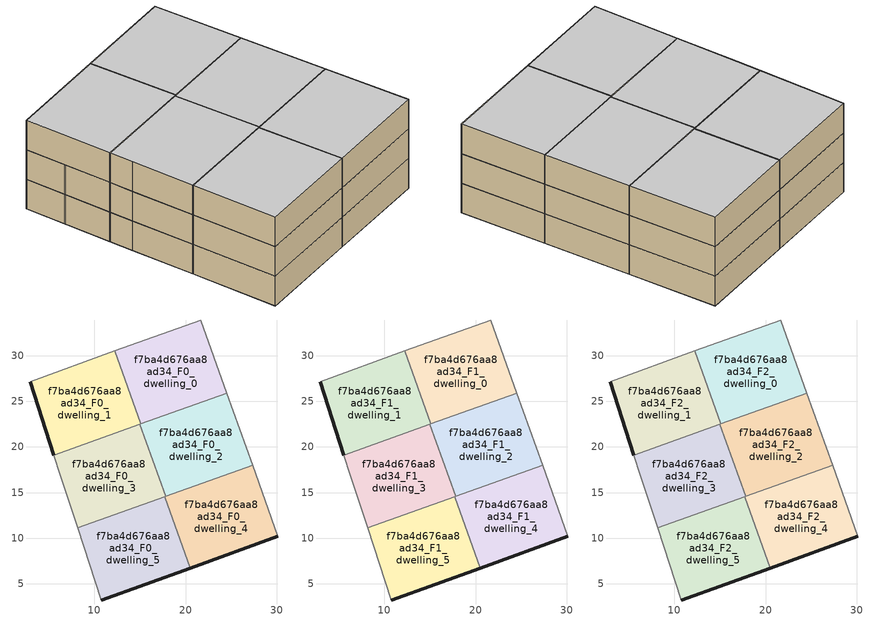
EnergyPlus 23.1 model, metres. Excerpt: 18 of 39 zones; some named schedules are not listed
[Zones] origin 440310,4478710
f7ba4d676aa8ad34_F0_dwelling_0
 floor ground (EU_floor_Construction): 24.51,25.89 21.64,33.91 12.25,30.52 15.11,22.53 z0
 wall adiabatic (EU_wall_Construction): 12.25,30.52 21.64,33.91 24.51,25.89 z0:3
 wall to f7ba4d676aa8ad34_F0_dwelling_1 (EU_wall_Construction): 15.11,22.53 12.25,30.52 z0:3
 wall to f7ba4d676aa8ad34_F0_dwelling_2 (EU_wall_Construction): 24.51,25.89 15.11,22.53 z0:3
f7ba4d676aa8ad34_F0_dwelling_1
 floor ground (EU_floor_Construction): 15.11,22.53 12.25,30.52 2.95,27.16 5.56,19.11 z0
 wall outside (EU_wall_Construction): 5.56,19.11 2.95,27.16 z0:3
 wall adiabatic (EU_wall_Construction): 2.95,27.16 12.25,30.52 z0:3
 wall to f7ba4d676aa8ad34_F0_dwelling_3 (EU_wall_Construction): 14.98,22.48 5.56,19.11 z0:3
 wall to f7ba4d676aa8ad34_F0_dwelling_2 (EU_wall_Construction): 15.11,22.52 14.98,22.48 z0:3
f7ba4d676aa8ad34_F0_dwelling_2
 floor ground (EU_floor_Construction): 27.34,17.99 24.51,25.89 14.98,22.48 17.8,14.58 z0
 wall adiabatic (EU_wall_Construction): 24.51,25.89 27.34,17.99 z0:3
 wall to f7ba4d676aa8ad34_F0_dwelling_3 (EU_wall_Construction): 17.8,14.58 14.98,22.48 z0:3
 wall to f7ba4d676aa8ad34_F0_dwelling_4 (EU_wall_Construction): 27.34,17.99 17.8,14.58 z0:3
f7ba4d676aa8ad34_F0_dwelling_3
 floor ground (EU_floor_Construction): 17.8,14.58 14.98,22.48 5.56,19.11 6.28,16.88 8.17,11.13 z0
 wall adiabatic (EU_wall_Construction): 8.17,11.13 6.28,16.88 5.56,19.11 z0:3
 wall to f7ba4d676aa8ad34_F0_dwelling_5 (EU_wall_Construction): 17.69,14.54 8.17,11.13 z0:3
 wall to f7ba4d676aa8ad34_F0_dwelling_4 (EU_wall_Construction): 17.8,14.58 17.69,14.54 z0:3
f7ba4d676aa8ad34_F0_dwelling_4
 floor ground (EU_floor_Construction): 30.13,10.19 27.34,17.99 17.69,14.54 20.49,6.72 z0
 wall outside (EU_wall_Construction): 30.13,10.19 20.49,6.72 z0:3
 wall adiabatic (EU_wall_Construction): 27.34,17.99 30.13,10.19 z0:3
 wall to f7ba4d676aa8ad34_F0_dwelling_5 (EU_wall_Construction): 20.49,6.72 17.69,14.54 z0:3
f7ba4d676aa8ad34_F0_dwelling_5
 floor ground (EU_floor_Construction): 20.49,6.72 17.69,14.54 8.17,11.13 10.77,3.23 z0
 wall outside (EU_wall_Construction): 20.49,6.72 10.77,3.23 z0:3
 wall adiabatic (EU_wall_Construction): 10.77,3.23 8.17,11.13 z0:3
f7ba4d676aa8ad34_F1_dwelling_0
 floor to f7ba4d676aa8ad34_F0_dwelling_0 (EU_floor_Construction): 24.51,25.89 21.64,33.91 12.25,30.52 15.11,22.53 z3
 wall adiabatic (EU_wall_Construction): 12.25,30.52 21.64,33.91 24.51,25.89 z3:6
 wall to f7ba4d676aa8ad34_F1_dwelling_1 (EU_wall_Construction): 15.11,22.53 12.25,30.52 z3:6
 wall to f7ba4d676aa8ad34_F1_dwelling_2 (EU_wall_Construction): 24.51,25.89 15.11,22.53 z3:6
f7ba4d676aa8ad34_F1_dwelling_1
 floor to f7ba4d676aa8ad34_F0_dwelling_1 (EU_floor_Construction): 15.11,22.53 12.25,30.52 2.95,27.16 5.56,19.11 z3
 wall outside (EU_wall_Construction): 5.56,19.11 2.95,27.16 z3:6
 wall adiabatic (EU_wall_Construction): 2.95,27.16 12.25,30.52 z3:6
 wall to f7ba4d676aa8ad34_F1_dwelling_3 (EU_wall_Construction): 14.98,22.48 5.56,19.11 z3:6
 wall to f7ba4d676aa8ad34_F1_dwelling_2 (EU_wall_Construction): 15.11,22.52 14.98,22.48 z3:6
f7ba4d676aa8ad34_F1_dwelling_2
 floor to f7ba4d676aa8ad34_F0_dwelling_2 (EU_floor_Construction): 27.34,17.99 24.51,25.89 14.98,22.48 17.8,14.58 z3
 wall adiabatic (EU_wall_Construction): 24.51,25.89 27.34,17.99 z3:6
 wall to f7ba4d676aa8ad34_F1_dwelling_3 (EU_wall_Construction): 17.8,14.58 14.98,22.48 z3:6
 wall to f7ba4d676aa8ad34_F1_dwelling_4 (EU_wall_Construction): 27.34,17.99 17.8,14.58 z3:6
f7ba4d676aa8ad34_F1_dwelling_3
 floor to f7ba4d676aa8ad34_F0_dwelling_3 (EU_floor_Construction): 17.8,14.58 14.98,22.48 5.56,19.11 6.28,16.88 8.17,11.13 z3
 wall adiabatic (EU_wall_Construction): 8.17,11.13 6.28,16.88 5.56,19.11 z3:6
 wall to f7ba4d676aa8ad34_F1_dwelling_5 (EU_wall_Construction): 17.69,14.54 8.17,11.13 z3:6
 wall to f7ba4d676aa8ad34_F1_dwelling_4 (EU_wall_Construction): 17.8,14.58 17.69,14.54 z3:6
f7ba4d676aa8ad34_F1_dwelling_4
 floor to f7ba4d676aa8ad34_F0_dwelling_4 (EU_floor_Construction): 30.13,10.19 27.34,17.99 17.69,14.54 20.49,6.72 z3
 wall outside (EU_wall_Construction): 30.13,10.19 20.49,6.72 z3:6
 wall adiabatic (EU_wall_Construction): 27.34,17.99 30.13,10.19 z3:6
 wall to f7ba4d676aa8ad34_F1_dwelling_5 (EU_wall_Construction): 20.49,6.72 17.69,14.54 z3:6
f7ba4d676aa8ad34_F1_dwelling_5
 floor to f7ba4d676aa8ad34_F0_dwelling_5 (EU_floor_Construction): 20.49,6.72 17.69,14.54 8.17,11.13 10.77,3.23 z3
 wall outside (EU_wall_Construction): 20.49,6.72 10.77,3.23 z3:6
 wall adiabatic (EU_wall_Construction): 10.77,3.23 8.17,11.13 z3:6
f7ba4d676aa8ad34_F2_dwelling_0
 floor to f7ba4d676aa8ad34_F1_dwelling_0 (EU_floor_Construction): 24.51,25.89 21.64,33.91 12.25,30.52 15.11,22.53 z6
 wall adiabatic (EU_wall_Construction): 12.25,30.52 21.64,33.91 24.51,25.89 z6:9
 wall to f7ba4d676aa8ad34_F2_dwelling_1 (EU_wall_Construction): 15.11,22.53 12.25,30.52 z6:9
 wall to f7ba4d676aa8ad34_F2_dwelling_2 (EU_wall_Construction): 24.51,25.89 15.11,22.53 z6:9
 ceiling to f7ba4d676aa8ad34_F3_dwelling_0 (EU_floor_Construction): 21.64,33.91 24.51,25.89 15.11,22.53 12.25,30.52 z9
f7ba4d676aa8ad34_F2_dwelling_1
 floor to f7ba4d676aa8ad34_F1_dwelling_1 (EU_floor_Construction): 15.11,22.53 12.25,30.52 2.95,27.16 5.56,19.11 z6
 wall outside (EU_wall_Construction): 5.56,19.11 2.95,27.16 z6:9
 wall adiabatic (EU_wall_Construction): 2.95,27.16 12.25,30.52 z6:9
 wall to f7ba4d676aa8ad34_F2_dwelling_3 (EU_wall_Construction): 14.98,22.48 5.56,19.11 z6:9
 wall to f7ba4d676aa8ad34_F2_dwelling_2 (EU_wall_Construction): 15.11,22.52 14.98,22.48 z6:9
 ceiling to f7ba4d676aa8ad34_F3_dwelling_1 (EU_floor_Construction): 12.25,30.52 15.11,22.53 5.56,19.11 2.95,27.16 z9
f7ba4d676aa8ad34_F2_dwelling_2
 floor to f7ba4d676aa8ad34_F1_dwelling_2 (EU_floor_Construction): 27.34,17.99 24.51,25.89 14.98,22.48 17.8,14.58 z6
 wall adiabatic (EU_wall_Construction): 24.51,25.89 27.34,17.99 z6:9
 wall to f7ba4d676aa8ad34_F2_dwelling_3 (EU_wall_Construction): 17.8,14.58 14.98,22.48 z6:9
 wall to f7ba4d676aa8ad34_F2_dwelling_4 (EU_wall_Construction): 27.34,17.99 17.8,14.58 z6:9
 ceiling to f7ba4d676aa8ad34_F3_dwelling_2 (EU_floor_Construction): 24.51,25.89 27.34,17.99 17.8,14.58 14.98,22.48 z9
f7ba4d676aa8ad34_F2_dwelling_3
 floor to f7ba4d676aa8ad34_F1_dwelling_3 (EU_floor_Construction): 17.8,14.58 14.98,22.48 5.56,19.11 6.28,16.88 8.17,11.13 z6
 wall adiabatic (EU_wall_Construction): 8.17,11.13 6.28,16.88 5.56,19.11 z6:9
 wall to f7ba4d676aa8ad34_F2_dwelling_5 (EU_wall_Construction): 17.69,14.54 8.17,11.13 z6:9
 wall to f7ba4d676aa8ad34_F2_dwelling_4 (EU_wall_Construction): 17.8,14.58 17.69,14.54 z6:9
 ceiling to f7ba4d676aa8ad34_F3_dwelling_3 (EU_floor_Construction): 14.98,22.48 17.8,14.58 8.17,11.13 6.28,16.88 5.56,19.11 z9
f7ba4d676aa8ad34_F2_dwelling_4
 floor to f7ba4d676aa8ad34_F1_dwelling_4 (EU_floor_Construction): 30.13,10.19 27.34,17.99 17.69,14.54 20.49,6.72 z6
 wall outside (EU_wall_Construction): 30.13,10.19 20.49,6.72 z6:9
 wall adiabatic (EU_wall_Construction): 27.34,17.99 30.13,10.19 z6:9
 wall to f7ba4d676aa8ad34_F2_dwelling_5 (EU_wall_Construction): 20.49,6.72 17.69,14.54 z6:9
 ceiling to f7ba4d676aa8ad34_F3_dwelling_4 (EU_floor_Construction): 27.34,17.99 30.13,10.19 20.49,6.72 17.69,14.54 z9
f7ba4d676aa8ad34_F2_dwelling_5
 floor to f7ba4d676aa8ad34_F1_dwelling_5 (EU_floor_Construction): 20.49,6.72 17.69,14.54 8.17,11.13 10.77,3.23 z6
 wall outside (EU_wall_Construction): 20.49,6.72 10.77,3.23 z6:9
 wall adiabatic (EU_wall_Construction): 10.77,3.23 8.17,11.13 z6:9
 ceiling to f7ba4d676aa8ad34_F3_dwelling_5 (EU_floor_Construction): 17.69,14.54 20.49,6.72 10.77,3.23 8.17,11.13 z9
shading: 4.14,23.47 6.42,16.81 z0:6
[Building]
EU S2 Campaign: North Axis=0; Terrain=City; Solar Distribution=FullExterior
[Site:Location]
Madrid: Latitude=40.5; Longitude=-3.5; Time Zone=1; Elevation=609
[SizingPeriod:WeatherFileDays]
AnnualSizingPeriod: Begin Month=1; Begin Day of Month=1; End Month=12; End Day of Month=31; Day of Week for Start Day=Monday; Use Weather File Daylight Saving Period=No; Use Weather File Rain and Snow Indicators=No
[MATERIAL]
EU_InternalMass_Material: Roughness=MediumRough; Thickness=0.1; Conductivity=1; Density=1800; Specific Heat=900; Thermal Absorptance=0.9; Solar Absorptance=0.7; Visible Absorptance=0.7
[MATERIAL:NOMASS] Roughness=MediumRough; Thermal Absorptance=0.9; Solar Absorptance=0.7; Visible Absorptance=0.7
Name | Thermal Resistance
EU_wall_NoMass | 0.609216
EU_floor_NoMass | 0.568163
[CONSTRUCTION]
EU_wall_Construction: EU_wall_NoMass
EU_floor_Construction: EU_floor_NoMass
EU_InternalMass_Construction: EU_InternalMass_Material
[ZONE] Type=1; Multiplier=1; Ceiling Height=autocalculate; Floor Area=autocalculate; Part of Total Floor Area=Yes
Name | Volume
f7ba4d676aa8ad34_F0_dwelling_0; f7ba4d676aa8ad34_F1_dwelling_0; f7ba4d676aa8ad34_F2_dwelling_0 | 254.782
f7ba4d676aa8ad34_F0_dwelling_1; f7ba4d676aa8ad34_F1_dwelling_1; f7ba4d676aa8ad34_F2_dwelling_1 | 254.765
f7ba4d676aa8ad34_F0_dwelling_2; f7ba4d676aa8ad34_F1_dwelling_2; f7ba4d676aa8ad34_F2_dwelling_2 | 254.774
f7ba4d676aa8ad34_F0_dwelling_3; f7ba4d676aa8ad34_F1_dwelling_3; f7ba4d676aa8ad34_F2_dwelling_3 | 254.763
f7ba4d676aa8ad34_F0_dwelling_4; f7ba4d676aa8ad34_F1_dwelling_4; f7ba4d676aa8ad34_F2_dwelling_4 | 254.783
f7ba4d676aa8ad34_F0_dwelling_5; f7ba4d676aa8ad34_F1_dwelling_5; f7ba4d676aa8ad34_F2_dwelling_5 | 254.764
[INTERNALMASS] Construction=EU_InternalMass_Construction
Name | Zone or ZoneList | Surface Area
f7ba4d676aa8ad34_F0_dwelling_0_EU_InternalMass | f7ba4d676aa8ad34_F0_dwelling_0 | 84.9277
f7ba4d676aa8ad34_F0_dwelling_1_EU_InternalMass | f7ba4d676aa8ad34_F0_dwelling_1 | 84.9205
f7ba4d676aa8ad34_F0_dwelling_2_EU_InternalMass | f7ba4d676aa8ad34_F0_dwelling_2 | 84.9232
f7ba4d676aa8ad34_F0_dwelling_3_EU_InternalMass | f7ba4d676aa8ad34_F0_dwelling_3 | 84.9213
f7ba4d676aa8ad34_F0_dwelling_4_EU_InternalMass | f7ba4d676aa8ad34_F0_dwelling_4 | 84.9272
f7ba4d676aa8ad34_F0_dwelling_5_EU_InternalMass | f7ba4d676aa8ad34_F0_dwelling_5 | 84.9199
f7ba4d676aa8ad34_F1_dwelling_0_EU_InternalMass | f7ba4d676aa8ad34_F1_dwelling_0 | 84.9277
f7ba4d676aa8ad34_F1_dwelling_1_EU_InternalMass | f7ba4d676aa8ad34_F1_dwelling_1 | 84.9205
f7ba4d676aa8ad34_F1_dwelling_2_EU_InternalMass | f7ba4d676aa8ad34_F1_dwelling_2 | 84.9232
f7ba4d676aa8ad34_F1_dwelling_3_EU_InternalMass | f7ba4d676aa8ad34_F1_dwelling_3 | 84.9213
f7ba4d676aa8ad34_F1_dwelling_4_EU_InternalMass | f7ba4d676aa8ad34_F1_dwelling_4 | 84.9272
f7ba4d676aa8ad34_F1_dwelling_5_EU_InternalMass | f7ba4d676aa8ad34_F1_dwelling_5 | 84.9199
f7ba4d676aa8ad34_F2_dwelling_0_EU_InternalMass | f7ba4d676aa8ad34_F2_dwelling_0 | 84.9277
f7ba4d676aa8ad34_F2_dwelling_1_EU_InternalMass | f7ba4d676aa8ad34_F2_dwelling_1 | 84.9205
f7ba4d676aa8ad34_F2_dwelling_2_EU_InternalMass | f7ba4d676aa8ad34_F2_dwelling_2 | 84.9232
f7ba4d676aa8ad34_F2_dwelling_3_EU_InternalMass | f7ba4d676aa8ad34_F2_dwelling_3 | 84.9213
f7ba4d676aa8ad34_F2_dwelling_4_EU_InternalMass | f7ba4d676aa8ad34_F2_dwelling_4 | 84.9272
f7ba4d676aa8ad34_F2_dwelling_5_EU_InternalMass | f7ba4d676aa8ad34_F2_dwelling_5 | 84.9199
[OTHEREQUIPMENT] Fuel Type=Electricity; Design Level Calculation Method=Watts/Area; Power per Zone Floor Area=1; Fraction Latent=0; Fraction Radiant=0; Fraction Lost=0; Carbon Dioxide Generation Rate=0; EndUse Subcategory=EU_Step8_InternalGains
Name | Zone or ZoneList or Space or SpaceList | Schedule
EU_Step8_InternalGain_f7ba4d676aa8ad34_F0_dwelling_0_f000 | f7ba4d676aa8ad34_F0_dwelling_0 | EU_Step8_GainSchedule_f7ba4d676aa8ad34_F0_dwelling_0_f000
EU_Step8_InternalGain_f7ba4d676aa8ad34_F0_dwelling_1_f000 | f7ba4d676aa8ad34_F0_dwelling_1 | EU_Step8_GainSchedule_f7ba4d676aa8ad34_F0_dwelling_1_f000
EU_Step8_InternalGain_f7ba4d676aa8ad34_F0_dwelling_2_f000 | f7ba4d676aa8ad34_F0_dwelling_2 | EU_Step8_GainSchedule_f7ba4d676aa8ad34_F0_dwelling_2_f000
EU_Step8_InternalGain_f7ba4d676aa8ad34_F0_dwelling_3_f000 | f7ba4d676aa8ad34_F0_dwelling_3 | EU_Step8_GainSchedule_f7ba4d676aa8ad34_F0_dwelling_3_f000
EU_Step8_InternalGain_f7ba4d676aa8ad34_F0_dwelling_4_f000 | f7ba4d676aa8ad34_F0_dwelling_4 | EU_Step8_GainSchedule_f7ba4d676aa8ad34_F0_dwelling_4_f000
EU_Step8_InternalGain_f7ba4d676aa8ad34_F0_dwelling_5_f000 | f7ba4d676aa8ad34_F0_dwelling_5 | EU_Step8_GainSchedule_f7ba4d676aa8ad34_F0_dwelling_5_f000
EU_Step8_InternalGain_f7ba4d676aa8ad34_F1_dwelling_0_f000 | f7ba4d676aa8ad34_F1_dwelling_0 | EU_Step8_GainSchedule_f7ba4d676aa8ad34_F1_dwelling_0_f000
EU_Step8_InternalGain_f7ba4d676aa8ad34_F1_dwelling_1_f000 | f7ba4d676aa8ad34_F1_dwelling_1 | EU_Step8_GainSchedule_f7ba4d676aa8ad34_F1_dwelling_1_f000
EU_Step8_InternalGain_f7ba4d676aa8ad34_F1_dwelling_2_f000 | f7ba4d676aa8ad34_F1_dwelling_2 | EU_Step8_GainSchedule_f7ba4d676aa8ad34_F1_dwelling_2_f000
EU_Step8_InternalGain_f7ba4d676aa8ad34_F1_dwelling_3_f000 | f7ba4d676aa8ad34_F1_dwelling_3 | EU_Step8_GainSchedule_f7ba4d676aa8ad34_F1_dwelling_3_f000
EU_Step8_InternalGain_f7ba4d676aa8ad34_F1_dwelling_4_f000 | f7ba4d676aa8ad34_F1_dwelling_4 | EU_Step8_GainSchedule_f7ba4d676aa8ad34_F1_dwelling_4_f000
EU_Step8_InternalGain_f7ba4d676aa8ad34_F1_dwelling_5_f000 | f7ba4d676aa8ad34_F1_dwelling_5 | EU_Step8_GainSchedule_f7ba4d676aa8ad34_F1_dwelling_5_f000
EU_Step8_InternalGain_f7ba4d676aa8ad34_F2_dwelling_0_f000 | f7ba4d676aa8ad34_F2_dwelling_0 | EU_Step8_GainSchedule_f7ba4d676aa8ad34_F2_dwelling_0_f000
EU_Step8_InternalGain_f7ba4d676aa8ad34_F2_dwelling_1_f000 | f7ba4d676aa8ad34_F2_dwelling_1 | EU_Step8_GainSchedule_f7ba4d676aa8ad34_F2_dwelling_1_f000
EU_Step8_InternalGain_f7ba4d676aa8ad34_F2_dwelling_2_f000 | f7ba4d676aa8ad34_F2_dwelling_2 | EU_Step8_GainSchedule_f7ba4d676aa8ad34_F2_dwelling_2_f000
EU_Step8_InternalGain_f7ba4d676aa8ad34_F2_dwelling_3_f000 | f7ba4d676aa8ad34_F2_dwelling_3 | EU_Step8_GainSchedule_f7ba4d676aa8ad34_F2_dwelling_3_f000
EU_Step8_InternalGain_f7ba4d676aa8ad34_F2_dwelling_4_f000 | f7ba4d676aa8ad34_F2_dwelling_4 | EU_Step8_GainSchedule_f7ba4d676aa8ad34_F2_dwelling_4_f000
EU_Step8_InternalGain_f7ba4d676aa8ad34_F2_dwelling_5_f000 | f7ba4d676aa8ad34_F2_dwelling_5 | EU_Step8_GainSchedule_f7ba4d676aa8ad34_F2_dwelling_5_f000
[ZONEVENTILATION:DESIGNFLOWRATE] Schedule=EU_AlwaysOn; Design Flow Rate Calculation Method=AirChanges/Hour; Air Changes per Hour=0.752966; Ventilation Type=Natural; Fan Pressure Rise=0; Fan Total Efficiency=1; Constant Term Coefficient=1; Temperature Term Coefficient=0; Velocity Term Coefficient=0; Velocity Squared Term Coefficient=0; Minimum Indoor Temperature=-100; Maximum Indoor Temperature=100; Delta Temperature=-100; Minimum Outdoor Temperature=-100; Maximum Outdoor Temperature=100; Maximum Wind Speed=40
Name | Zone or ZoneList or Space or SpaceList
EU_ConstantAir_f7ba4d676aa8ad34_F0_dwelling_0 | f7ba4d676aa8ad34_F0_dwelling_0
EU_ConstantAir_f7ba4d676aa8ad34_F0_dwelling_1 | f7ba4d676aa8ad34_F0_dwelling_1
EU_ConstantAir_f7ba4d676aa8ad34_F0_dwelling_2 | f7ba4d676aa8ad34_F0_dwelling_2
EU_ConstantAir_f7ba4d676aa8ad34_F0_dwelling_3 | f7ba4d676aa8ad34_F0_dwelling_3
EU_ConstantAir_f7ba4d676aa8ad34_F0_dwelling_4 | f7ba4d676aa8ad34_F0_dwelling_4
EU_ConstantAir_f7ba4d676aa8ad34_F0_dwelling_5 | f7ba4d676aa8ad34_F0_dwelling_5
EU_ConstantAir_f7ba4d676aa8ad34_F1_dwelling_0 | f7ba4d676aa8ad34_F1_dwelling_0
EU_ConstantAir_f7ba4d676aa8ad34_F1_dwelling_1 | f7ba4d676aa8ad34_F1_dwelling_1
EU_ConstantAir_f7ba4d676aa8ad34_F1_dwelling_2 | f7ba4d676aa8ad34_F1_dwelling_2
EU_ConstantAir_f7ba4d676aa8ad34_F1_dwelling_3 | f7ba4d676aa8ad34_F1_dwelling_3
EU_ConstantAir_f7ba4d676aa8ad34_F1_dwelling_4 | f7ba4d676aa8ad34_F1_dwelling_4
EU_ConstantAir_f7ba4d676aa8ad34_F1_dwelling_5 | f7ba4d676aa8ad34_F1_dwelling_5
EU_ConstantAir_f7ba4d676aa8ad34_F2_dwelling_0 | f7ba4d676aa8ad34_F2_dwelling_0
EU_ConstantAir_f7ba4d676aa8ad34_F2_dwelling_1 | f7ba4d676aa8ad34_F2_dwelling_1
EU_ConstantAir_f7ba4d676aa8ad34_F2_dwelling_2 | f7ba4d676aa8ad34_F2_dwelling_2
EU_ConstantAir_f7ba4d676aa8ad34_F2_dwelling_3 | f7ba4d676aa8ad34_F2_dwelling_3
EU_ConstantAir_f7ba4d676aa8ad34_F2_dwelling_4 | f7ba4d676aa8ad34_F2_dwelling_4
EU_ConstantAir_f7ba4d676aa8ad34_F2_dwelling_5 | f7ba4d676aa8ad34_F2_dwelling_5
[HVACTEMPLATE:THERMOSTAT] Constant Heating Setpoint=20; Constant Cooling Setpoint=50
EU_HeatOnly_f7ba4d676aa8ad34_F0_dwelling_0; EU_HeatOnly_f7ba4d676aa8ad34_F0_dwelling_1; EU_HeatOnly_f7ba4d676aa8ad34_F0_dwelling_2; EU_HeatOnly_f7ba4d676aa8ad34_F0_dwelling_3; EU_HeatOnly_f7ba4d676aa8ad34_F0_dwelling_4; EU_HeatOnly_f7ba4d676aa8ad34_F0_dwelling_5; EU_HeatOnly_f7ba4d676aa8ad34_F1_dwelling_0; EU_HeatOnly_f7ba4d676aa8ad34_F1_dwelling_1; EU_HeatOnly_f7ba4d676aa8ad34_F1_dwelling_2; EU_HeatOnly_f7ba4d676aa8ad34_F1_dwelling_3; EU_HeatOnly_f7ba4d676aa8ad34_F1_dwelling_4; EU_HeatOnly_f7ba4d676aa8ad34_F1_dwelling_5; EU_HeatOnly_f7ba4d676aa8ad34_F2_dwelling_0; EU_HeatOnly_f7ba4d676aa8ad34_F2_dwelling_1; EU_HeatOnly_f7ba4d676aa8ad34_F2_dwelling_2; EU_HeatOnly_f7ba4d676aa8ad34_F2_dwelling_3; EU_HeatOnly_f7ba4d676aa8ad34_F2_dwelling_4; EU_HeatOnly_f7ba4d676aa8ad34_F2_dwelling_5; EU_HeatOnly_f7ba4d676aa8ad34_F3_dwelling_0; EU_HeatOnly_f7ba4d676aa8ad34_F3_dwelling_1; EU_HeatOnly_f7ba4d676aa8ad34_F3_dwelling_2; EU_HeatOnly_f7ba4d676aa8ad34_F3_dwelling_3; EU_HeatOnly_f7ba4d676aa8ad34_F3_dwelling_4; EU_HeatOnly_f7ba4d676aa8ad34_F3_dwelling_5; EU_HeatOnly_f7ba4d676aa8ad34_F4_dwelling_0; EU_HeatOnly_f7ba4d676aa8ad34_F4_dwelling_1; EU_HeatOnly_f7ba4d676aa8ad34_F4_dwelling_2; EU_HeatOnly_f7ba4d676aa8ad34_F4_dwelling_3; EU_HeatOnly_f7ba4d676aa8ad34_F4_dwelling_4; EU_HeatOnly_f7ba4d676aa8ad34_F5_dwelling_0; EU_HeatOnly_f7ba4d676aa8ad34_F5_dwelling_1; EU_HeatOnly_f7ba4d676aa8ad34_F5_dwelling_2; EU_HeatOnly_f7ba4d676aa8ad34_F5_dwelling_3; EU_HeatOnly_f7ba4d676aa8ad34_F5_dwelling_4; EU_HeatOnly_f7ba4d676aa8ad34_F6_dwelling_0; EU_HeatOnly_f7ba4d676aa8ad34_F6_dwelling_1; EU_HeatOnly_f7ba4d676aa8ad34_F6_dwelling_2; EU_HeatOnly_f7ba4d676aa8ad34_F6_dwelling_3; EU_HeatOnly_f7ba4d676aa8ad34_F6_dwelling_4
[HVACTEMPLATE:ZONE:IDEALLOADSAIRSYSTEM]
f7ba4d676aa8ad34_F0_dwelling_0: Template Thermostat=EU_HeatOnly_f7ba4d676aa8ad34_F0_dwelling_0; System Availability Schedule=EU_AlwaysOn; Maximum Heating Supply Air Temperature=50; Minimum Cooling Supply Air Temperature=13; Maximum Heating Supply Air Humidity Ratio=0.0156; Minimum Cooling Supply Air Humidity Ratio=0.0077; Heating Limit=NoLimit; Cooling Limit=NoLimit; Heating Availability Schedule=EU_AlwaysOn; Cooling Availability Schedule=EU_CoolingOff; Dehumidification Control Type=ConstantSensibleHeatRatio; Cooling Sensible Heat Ratio=0.7; Dehumidification Setpoint=60; Humidification Control Type=None; Humidification Setpoint=30; Outdoor Air Method=None; Outdoor Air Flow Rate per Person=0.00944; Outdoor Air Flow Rate per Zone Floor Area=0; Outdoor Air Flow Rate per Zone=0; Demand Controlled Ventilation Type=None; Outdoor Air Economizer Type=NoEconomizer; Heat Recovery Type=None; Sensible Heat Recovery Effectiveness=0.7; Latent Heat Recovery Effectiveness=0.65
